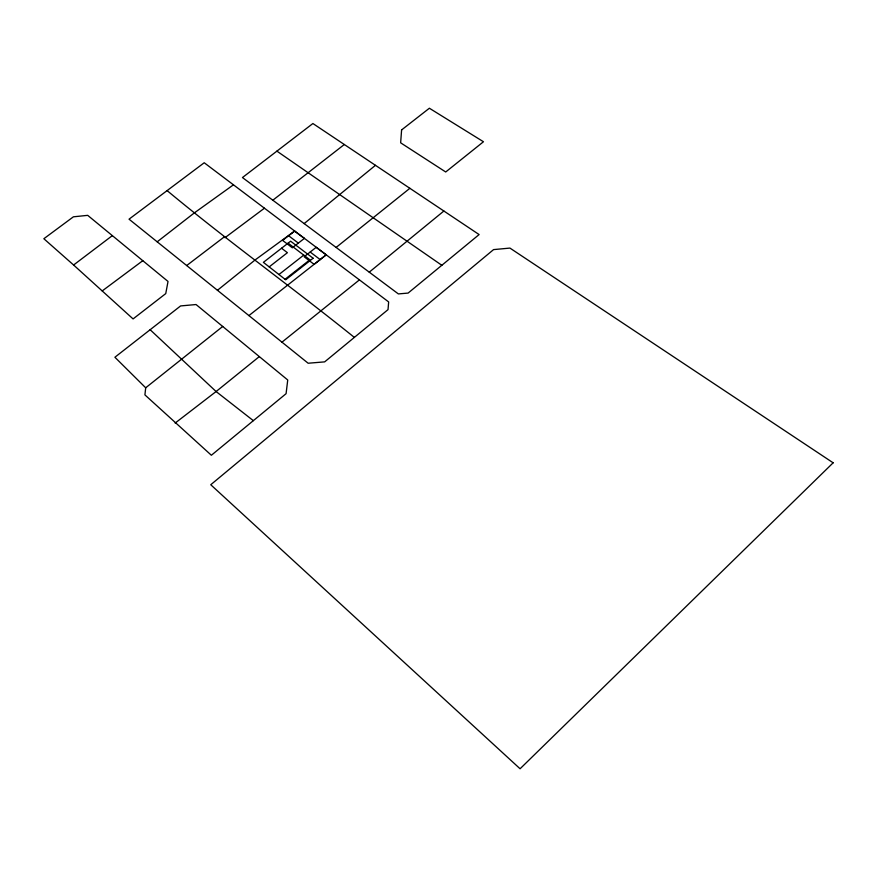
<?xml version="1.0" encoding="UTF-8"?>
<svg xmlns="http://www.w3.org/2000/svg" width="877" height="877" viewBox="0 0 877 877"><rect width="100%" height="100%" fill="white"/><g stroke="black" fill="none" stroke-linecap="round" stroke-linejoin="round"><path stroke-width="1.32" d="M145.692 387.798L144.913 394.891L211.368 455.262L286.088 393.674L287.733 379.982L196.053 304.538L180.607 305.93L114.898 357.246L145.692 387.798L222.714 326.463M443.872 211.028L369.25 272.166L242.458 177.549L312.903 123.525L479.116 234.565L408.101 293.082L398.366 293.916L369.25 272.166M354.352 337.404L388.029 309.625L388.654 301.929L204.22 162.76L129.04 219.173L308.145 363.231L324.654 361.872L354.352 337.404C292.556 287.623 228.097 241.318 167.079 190.583M304.155 223.591L375.455 165.325M259.318 356.588L216.104 391.537L175.148 423.065M217.441 290.298L255.284 259.822L294.672 231.024M281.955 342.173L359.417 279.884M336.11 247.446L409.877 188.303M326.211 254.812L314.109 264.339L304.144 256.764L316.202 247.314L326.211 254.812L248.915 315.588M278.952 274.523L303.749 255.108M285.036 279.281L309.888 259.8L288.105 243.148M157.191 241.811L194.431 212.826L233.457 184.828M272.824 200.219L344.321 144.508M269.184 266.893L287.404 252.697L281.561 248.235M186.691 265.545L224.139 236.998M73.602 265.007L133.074 318.921L165.753 293.598L168.022 281.451L87.7 215.347L73.405 216.816L43.85 238.73L73.602 265.007L112.344 235.628M224.994 237.689L264.437 208.2M102.214 290.923L142.798 260.688M276.913 151.14L441.844 265.292M288.61 235.749L298.344 243.104M310.184 252.039L320.171 259.57M253.343 420.653L216.104 391.537L150.142 329.719M401.6 129.917L400.646 142.819L445.713 171.98L483.468 141.745L429.379 108.233L401.6 129.917M833.15 462.804L520.083 768.767L210.754 484.74L493.565 249.605L509.932 248.081L833.15 462.804M313.111 258.233L285.683 279.785L263.385 262.355L290.605 241.197L313.111 258.233M304.352 238.423L292.326 247.796L282.602 240.397L294.584 231.111L304.352 238.423"/></g></svg>
